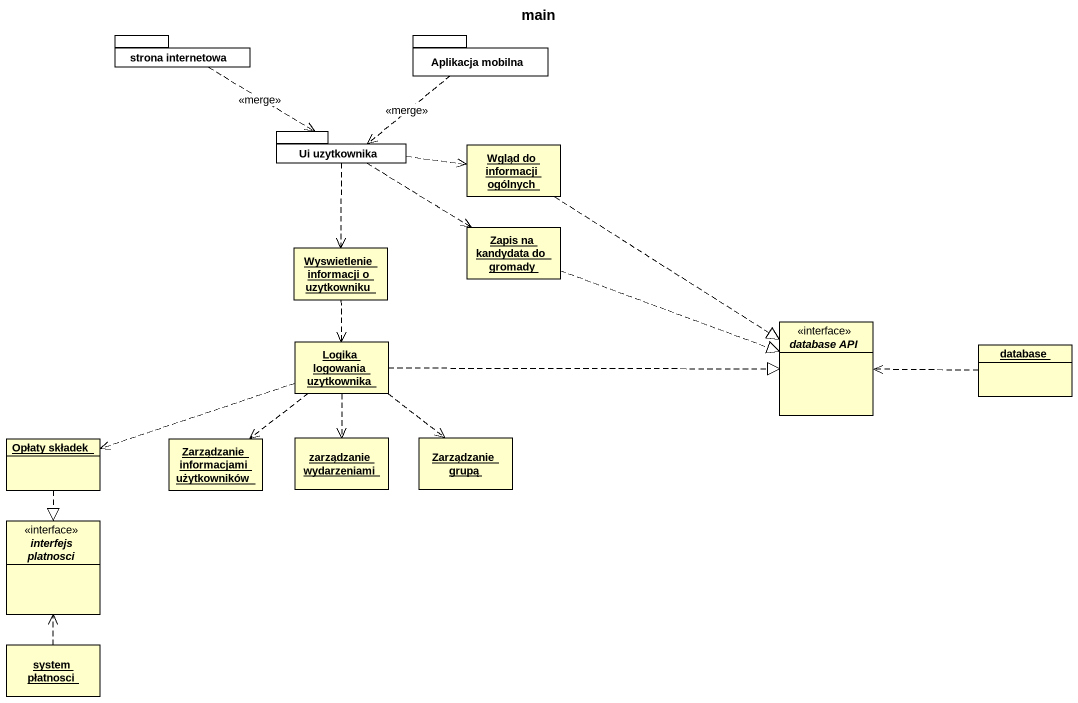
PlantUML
@startuml
title main
hide circle
hide empty members
package "strona internetowa" as strona_internetowa {
}
package "Aplikacja mobilna" as Aplikacja_mobilna {
}
package "Ui uzytkownika" as Ui_uzytkownika {
}
object "Wgląd do informacji ogólnych" as Wgląd_do_informacji_ogólnych
object "Wyswietlenie informacji o uzytkowniku" as Wyswietlenie_informacji_o
object "Zapis na kandydata do gromady" as Zapis_na_kandydata_do
object "Logika logowania uzytkownika" as Logika_logowania_uzytkownika
interface "database API" as database_API
object "database" as database_
object "Opłaty składek" as Opłaty_składek
object "Zarządzanie informacjami użytkowników" as Zarządzanie_informacjami
object "zarządzanie wydarzeniami" as zarządzanie_wydarzeniami
object "Zarządzanie grupą" as Zarządzanie_grupą
interface "interfejs platnosci" as interfejs_platnosci
object "system płatnosci" as system_płatnosci
strona_internetowa ..> Ui_uzytkownika : <<merge>>
Aplikacja_mobilna ..> Ui_uzytkownika : <<merge>>
Ui_uzytkownika .right.> Wgląd_do_informacji_ogólnych
Ui_uzytkownika ..> Wyswietlenie_informacji_o
Ui_uzytkownika ..> Zapis_na_kandydata_do
Wgląd_do_informacji_ogólnych ..|> database_API
Wyswietlenie_informacji_o ..> Logika_logowania_uzytkownika
Zapis_na_kandydata_do .right.|> database_API
Logika_logowania_uzytkownika .right.|> database_API
Logika_logowania_uzytkownika .left.> Opłaty_składek
Logika_logowania_uzytkownika ..> Zarządzanie_informacjami
Logika_logowania_uzytkownika ..> zarządzanie_wydarzeniami
Logika_logowania_uzytkownika ..> Zarządzanie_grupą
database_ .left.> database_API
Opłaty_składek ..|> interfejs_platnosci
system_płatnosci .up.> interfejs_platnosci
@enduml
